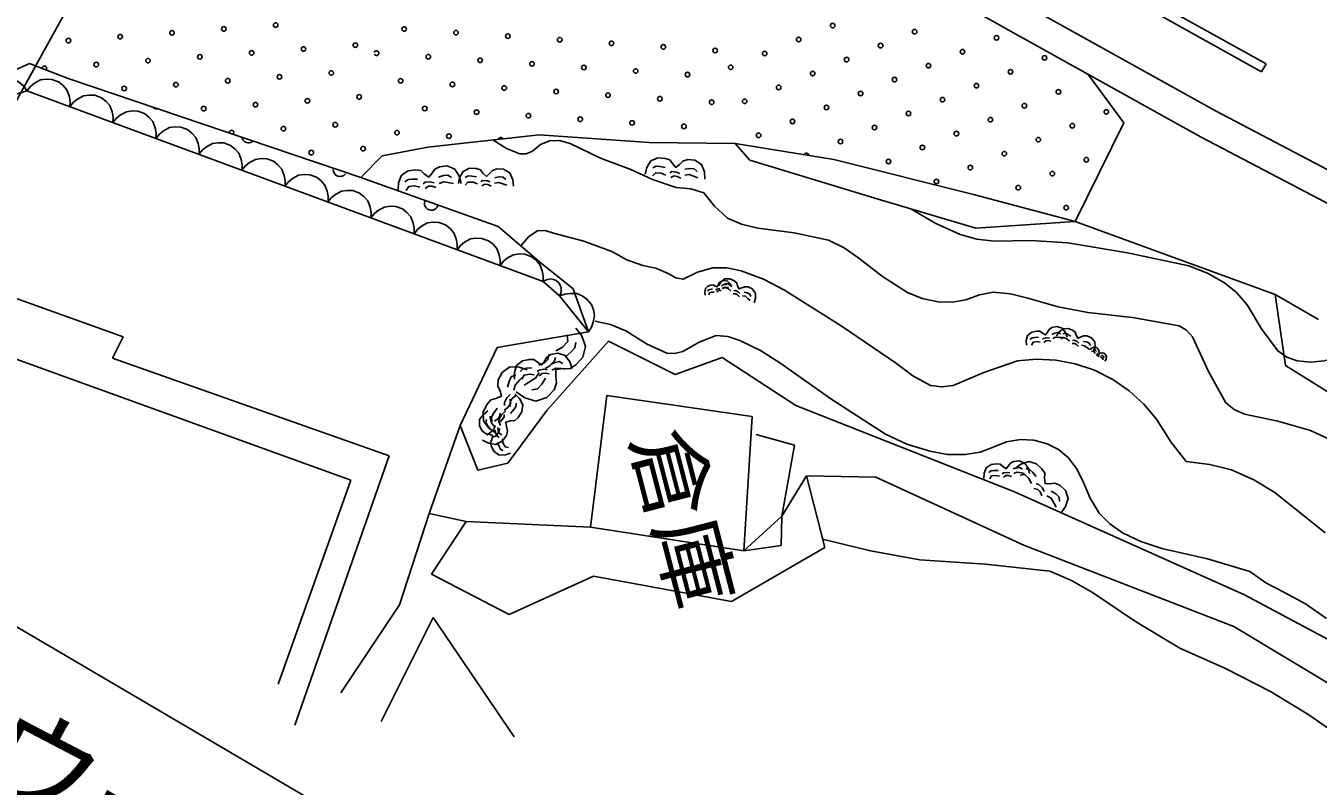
# Model space of a CAD drawing. Units: millimetres, scale not verified. Extents: x 40000 to 680000, y 20000 to 380000.
# Drawn here: x 84737 to 112877, y 242815 to 259380 of the extents above; entities that cross this region are included whole.
import ezdxf
from ezdxf.enums import TextEntityAlignment as Align

# ---------------------------------------------------------------- set-up
doc = ezdxf.new("R2010")
doc.units = ezdxf.units.MM
doc.header["$LTSCALE"] = 1000
doc.linetypes.add('CHAIN', pattern=[18.5, 12, -1.5, 3.5, -1.5])
doc.layers.add('1_7', color=7, linetype='Continuous')
doc.layers.add('M-BGD', color=7, linetype='Continuous', lineweight=25)
doc.layers.add('M-BMK', color=2, linetype='CHAIN', lineweight=13)
doc.styles.add('ＭＳ ゴシック', font='')
doc.styles.get('ＭＳ ゴシック').set_extended_font_data('MS Gothic')

# ---------------------------------------------------------------- blocks, each defined once
blk = doc.blocks.new('BUHIN233')
at = {"color": 7, "linetype": 'Continuous', "lineweight": 25}
blk.add_lwpolyline([(40, 498), (-77, 470), (-179, 418), (-296, 330), (-365, 225), (-412, 111), (-424, -43), (-396, -163), (-346, -278), (-244, -383), (-152, -449), (-40, -498)], dxfattribs=at)
blk = doc.blocks.new('BUHIN234')
at = {"color": 7, "linetype": 'Continuous', "lineweight": 25}
blk.add_lwpolyline([(-271, 417), (-346, 324), (-395, 221), (-434, 80), (-425, -44), (-392, -163), (-309, -292), (-214, -370), (-104, -429), (41, -451), (153, -446), (271, -417)], dxfattribs=at)

msp = doc.modelspace()

# ---------------------------------------------------------------- linework, layer by layer
at = {"layer": 'M-BGD'}
for p, q in [((91333, 270028), (77581, 245212)), ((111743, 258555), (102339, 263793)), ((111646, 258380), (102226, 263627)), ((101201, 262081), (106008, 259355)), ((106329, 259921), (110640, 257527)), ((61887, 259591), (94895, 240202)), ((105984, 259369), (110331, 256956)), ((84820, 258558), (82666, 257611)), ((84820, 258558), (85661, 258233)), ((108645, 257264), (107871, 258321)), ((111743, 258555), (111646, 258380)), ((92031, 256076), (85661, 258233)), ((82861, 257375), (84761, 257966)), ((84761, 257966), (95999, 253811)), ((110640, 257527), (114717, 255384)), ((107589, 255114), (108645, 257264)), ((95915, 257006), (93491, 256740)), ((98309, 256840), (95915, 257006)), ((110331, 256956), (114482, 254773)), ((93491, 256740), (92493, 256546)), ((100180, 256816), (98309, 256840)), ((100500, 256455), (100180, 256816)), ((100180, 256816), (102330, 256469)), ((92493, 256546), (92031, 256076)), ((103298, 255601), (100500, 256455)), ((105371, 255703), (102330, 256469)), ((92031, 256076), (95022, 255010)), ((105425, 254970), (103298, 255601)), ((107589, 255114), (105371, 255703)), ((95022, 255010), (95922, 254237)), ((107589, 255114), (105425, 254970)), ((111939, 253528), (107589, 255114)), ((96657, 253652), (95922, 254237)), ((86855, 252607), (83802, 253701)), ((95999, 253811), (96360, 253495)), ((96989, 252712), (96657, 253652)), ((96360, 253495), (96989, 252712)), ((112885, 252979), (111939, 253528)), ((112169, 251980), (111939, 253528)), ((96989, 252712), (95003, 252373)), ((86625, 252142), (86855, 252607)), ((96079, 251003), (97427, 252512)), ((97427, 252512), (98879, 251784)), ((83920, 252333), (91814, 249480)), ((92645, 250015), (86625, 252142)), ((95003, 252373), (94197, 250676)), ((98879, 251784), (99899, 252155)), ((99899, 252155), (101501, 251108)), ((114305, 250638), (112169, 251980)), ((97034, 248456), (97385, 251327)), ((97385, 251327), (100554, 250870)), ((95229, 249854), (96079, 251003)), ((101501, 251108), (106266, 249229)), ((100554, 250870), (100370, 247939)), ((93522, 248754), (94197, 250676)), ((94197, 250676), (94576, 249700)), ((101477, 250244), (100641, 250476)), ((101198, 248696), (101477, 250244)), ((92645, 250015), (90593, 244144)), ((94576, 249700), (95229, 249854)), ((91814, 249480), (90233, 245036)), ((101735, 249577), (101198, 248696)), ((103243, 249546), (101735, 249577)), ((101735, 249577), (102132, 248014)), ((106481, 248056), (103243, 249546)), ((106266, 249229), (111276, 246982)), ((92872, 246765), (93522, 248754)), ((93522, 248754), (94323, 248578)), ((94323, 248578), (93570, 247432)), ((97034, 248456), (94323, 248578)), ((101198, 248696), (100370, 247939)), ((101183, 248060), (101198, 248696)), ((97034, 248456), (100370, 247939)), ((100099, 246835), (102132, 248014)), ((101183, 248060), (100370, 247939)), ((106481, 248056), (111038, 246294)), ((93570, 247432), (95262, 246555)), ((95262, 246555), (97098, 247389)), ((97098, 247389), (100099, 246835)), ((115898, 244509), (111276, 246982)), ((91599, 244850), (92872, 246765)), ((92472, 244221), (93606, 246488)), ((93606, 246488), (95373, 243890)), ((111038, 246294), (114316, 244317))]:
    msp.add_line(p, q, dxfattribs=at)
for points in [[(94905, 256895), (95200, 256708), (95491, 256592), (95634, 256590), (95773, 256651), (95947, 256794), (96138, 256874), (96354, 256879), (96593, 256818), (97251, 256499), (97907, 256248), (98379, 256029), (98895, 255861), (99216, 255830), (99501, 255743), (99732, 255450), (100012, 255192), (100323, 255058), (100674, 254975), (101469, 254869), (102214, 254708), (102557, 254541), (102878, 254317), (103388, 253917), (103932, 253570), (104253, 253441), (104606, 253367), (104912, 253359), (105208, 253412), (105501, 253523), (105803, 253575), (106175, 253541), (106555, 253444), (107212, 253257), (107859, 253134), (108836, 253023), (109853, 252843), (110013, 252753), (110140, 252608), (110487, 251851), (110867, 251167), (111050, 251018), (111270, 250917), (112002, 250770), (112709, 250566), (113102, 250382)], [(98224, 256148), (98259, 256293), (98349, 256436), (98502, 256502), (98655, 256490), (98757, 256458), (98816, 256378), (98894, 256297), (98971, 256359), (99046, 256432), (99150, 256466), (99306, 256453), (99452, 256359), (99514, 256197), (99524, 256043)], [(92843, 255803), (92851, 255960), (92917, 256126), (93063, 256224), (93224, 256241), (93336, 256228), (93413, 256156), (93510, 256086), (93578, 256166), (93641, 256256), (93743, 256311), (93908, 256328), (94077, 256259), (94173, 256102), (94213, 255944)], [(94006, 256078), (93928, 256129), (93828, 256119), (93721, 256084)], [(94156, 255942), (94183, 256076), (94261, 256210), (94399, 256276), (94540, 256269), (94635, 256244), (94691, 256172), (94766, 256100), (94835, 256160), (94901, 256229), (94996, 256263), (95139, 256257), (95277, 256175), (95339, 256028), (95353, 255887)], [(94553, 256089), (94445, 256106), (94371, 256109), (94306, 256073)], [(95192, 256029), (95131, 256083), (95045, 256087), (94948, 256071)], [(98674, 256125), (98573, 256169), (98453, 256179), (98385, 256109)], [(98661, 256293), (98545, 256315), (98464, 256322), (98392, 256285)], [(98981, 256162), (98905, 256194), (98805, 256203), (98757, 256180)], [(99002, 256059), (98921, 256101), (98853, 256110), (98778, 256077)], [(99373, 256071), (99300, 256100), (99179, 256143), (99083, 256128)], [(99354, 256204), (99291, 256264), (99196, 256272), (99090, 256258)], [(93269, 256037), (93144, 256038), (93059, 256030), (92991, 255978)], [(93314, 255865), (93201, 255892), (93074, 255879), (93017, 255793)], [(93626, 255963), (93541, 255982), (93435, 255971), (93390, 255939)], [(93668, 255860), (93575, 255889), (93503, 255885), (93432, 255836)], [(94051, 255944), (93969, 255960), (93836, 255981), (93739, 255947)], [(94570, 255935), (94475, 255972), (94364, 255977), (94304, 255911)], [(94851, 255979), (94780, 256006), (94687, 256011), (94644, 255988)], [(94873, 255885), (94797, 255921), (94734, 255927), (94667, 255894)], [(95213, 255908), (95146, 255932), (95033, 255968), (94945, 255951)], [(104010, 255390), (104537, 255080), (105079, 254832), (105445, 254732), (105825, 254692), (106626, 254702), (107429, 254652), (108724, 254436), (110062, 254151), (110468, 253992), (110836, 253784), (111100, 253571), (111332, 253304), (111642, 252777), (111996, 252298), (112196, 252162), (112423, 252081), (112711, 252052), (113006, 252083), (113378, 252178), (113755, 252306)], [(95512, 254590), (95688, 254788), (95878, 254914), (96047, 254922), (96230, 254866), (96890, 254688), (97499, 254461), (97823, 254283), (98173, 254160), (98453, 254103), (98727, 253982), (98890, 253888), (99050, 253860), (99362, 254012), (99696, 254105), (100004, 254105), (100315, 254043), (100796, 253860), (101256, 253619), (102490, 252846), (103694, 252020), (104051, 251757), (104436, 251547), (104682, 251514), (104927, 251541), (105599, 251831), (106329, 252079), (106745, 252120), (107165, 252099), (107589, 252018), (108007, 251877), (108405, 251675), (108764, 251427), (109082, 251141), (109359, 250809), (109666, 250314), (110003, 249886), (110516, 249825), (110992, 249709), (111473, 249490), (111936, 249212), (113029, 248336)], [(96360, 253495), (96383, 253548), (96392, 253602), (96392, 253673), (96371, 253729), (96341, 253780), (96285, 253829), (96230, 253852), (96172, 253866), (96102, 253857), (96050, 253840), (95999, 253811)], [(99532, 253510), (99521, 253578), (99533, 253655), (99587, 253711), (99654, 253733), (99703, 253738), (99743, 253714), (99791, 253693), (99813, 253734), (99831, 253778), (99870, 253811), (99939, 253833), (100018, 253820), (100073, 253762), (100105, 253697)], [(99816, 253716), (99871, 253798), (99961, 253865), (100071, 253869), (100162, 253826), (100218, 253782), (100235, 253719), (100264, 253650), (100327, 253670), (100390, 253697), (100463, 253693), (100556, 253649), (100624, 253556), (100624, 253441), (100594, 253343)], [(96989, 252712), (97055, 252813), (97094, 252921), (97119, 253067), (97096, 253191), (97052, 253306), (96955, 253428), (96851, 253496), (96735, 253545), (96588, 253552), (96475, 253536), (96360, 253495)], [(99692, 253650), (99639, 253639), (99603, 253627), (99579, 253599)], [(99728, 253581), (99677, 253581), (99624, 253564), (99607, 253522)], [(99852, 253651), (99814, 253652), (99769, 253637), (99753, 253619)], [(99879, 253611), (99837, 253615), (99806, 253606), (99781, 253579)], [(100004, 253736), (99966, 253750), (99924, 253737), (99882, 253712)], [(100035, 253683), (99999, 253682), (99940, 253678), (99902, 253655)], [(100088, 253596), (100036, 253647), (99964, 253681), (99905, 253654)], [(100120, 253702), (100053, 253744), (100005, 253767), (99952, 253761)], [(100275, 253477), (100235, 253523), (100195, 253544), (100141, 253541)], [(100286, 253546), (100247, 253584), (100187, 253613), (100152, 253610)], [(100527, 253483), (100502, 253536), (100445, 253563), (100377, 253579)], [(100507, 253397), (100469, 253432), (100404, 253487), (100341, 253500)], [(96712, 252794), (96845, 252624), (96927, 252392), (96865, 252158), (96713, 251994), (96585, 251906), (96440, 251911), (96276, 251895), (96278, 251750), (96293, 251600), (96238, 251450), (96083, 251283), (95844, 251200), (95602, 251276), (95416, 251404)], [(97134, 252945), (97470, 252873), (97802, 252738), (98254, 252455), (98693, 252250), (98870, 252239), (99045, 252288), (99400, 252490), (99771, 252633), (100024, 252609), (100286, 252521), (100732, 252309), (101154, 252041), (102286, 251237), (103455, 250481), (103922, 250269), (104421, 250110), (104808, 250044), (105193, 250040), (105518, 250095), (105825, 250208), (106094, 250315), (106396, 250366), (106687, 250352), (106977, 250274), (107222, 250148), (107438, 249966), (107628, 249717), (107769, 249431), (107911, 249087), (108111, 248765), (108337, 248533), (108613, 248338), (109018, 248142), (109474, 247991), (110464, 247765), (111392, 247491), (111738, 247244), (112126, 247043), (112601, 246785), (113055, 246470)], [(106523, 252421), (106518, 252524), (106551, 252636), (106640, 252709), (106744, 252730), (106818, 252728), (106873, 252686), (106940, 252647), (106980, 252703), (107016, 252765), (107078, 252807), (107185, 252829), (107300, 252794), (107372, 252698), (107408, 252597)], [(107264, 252672), (107210, 252700), (107146, 252687), (107078, 252658)], [(107179, 252621), (107232, 252706), (107321, 252779), (107433, 252789), (107529, 252748), (107588, 252706), (107608, 252642), (107641, 252572), (107704, 252596), (107768, 252627), (107842, 252626), (107940, 252585), (108013, 252493), (108019, 252376), (107992, 252274)], [(96279, 252301), (96420, 252377), (96540, 252506), (96522, 252646)], [(96482, 252164), (96612, 252276), (96693, 252363), (96716, 252478)], [(106786, 252600), (106705, 252593), (106650, 252582), (106609, 252544)], [(106826, 252491), (106751, 252501), (106669, 252485), (106637, 252425)], [(107024, 252573), (106967, 252581), (106899, 252567), (106871, 252543)], [(107057, 252509), (106995, 252522), (106948, 252515), (106905, 252479)], [(107302, 252587), (107248, 252593), (107159, 252598), (107098, 252570)], [(107463, 252509), (107407, 252559), (107332, 252591), (107274, 252561)], [(107491, 252620), (107421, 252659), (107370, 252681), (107316, 252673)], [(107660, 252396), (107617, 252441), (107575, 252461), (107520, 252456)], [(107668, 252467), (107627, 252504), (107564, 252531), (107528, 252527)], [(107901, 252325), (107860, 252359), (107792, 252412), (107727, 252423)], [(107917, 252414), (107889, 252467), (107830, 252492), (107759, 252505)], [(95378, 251680), (95374, 251825), (95422, 251983), (95549, 252085), (95696, 252112), (95800, 252109), (95876, 252049), (95971, 251992), (96028, 252071), (96079, 252158), (96169, 252217), (96319, 252245), (96481, 252195), (96581, 252058), (96630, 251915)], [(95907, 251986), (96029, 252041), (96101, 252110), (96130, 252226)], [(96044, 251917), (96149, 251974), (96249, 252082), (96267, 252157)], [(107909, 252322), (107942, 252355), (107990, 252377), (108042, 252369), (108080, 252340), (108102, 252314), (108104, 252283), (108111, 252248), (108142, 252252), (108174, 252258), (108207, 252250), (108246, 252220), (108269, 252170), (108258, 252117), (108234, 252074)], [(108024, 252240), (108004, 252269), (107974, 252292), (107944, 252285)], [(108049, 252287), (108022, 252312), (108001, 252328), (107976, 252330)], [(108099, 252167), (108085, 252192), (108068, 252206), (108043, 252210)], [(108111, 252198), (108096, 252219), (108071, 252238), (108055, 252241)], [(108199, 252107), (108185, 252127), (108160, 252159), (108132, 252171)], [(108217, 252146), (108210, 252172), (108187, 252190), (108156, 252205)], [(94962, 250512), (94819, 250614), (94702, 250776), (94698, 250973), (94779, 251134), (94859, 251232), (94972, 251261), (95097, 251311), (95062, 251423), (95016, 251537), (95025, 251666), (95108, 251831), (95276, 251950), (95481, 251946), (95655, 251888)], [(95753, 251929), (95638, 251920), (95560, 251905), (95501, 251852)], [(96088, 251888), (96008, 251899), (95911, 251881), (95872, 251847)], [(96429, 252023), (96353, 252064), (96262, 252047), (96166, 252006)], [(96480, 251903), (96404, 251911), (96279, 251920), (96193, 251881)], [(95403, 251774), (95308, 251731), (95258, 251631), (95226, 251509)], [(95556, 251735), (95492, 251668), (95392, 251555), (95366, 251443)], [(95808, 251774), (95701, 251789), (95585, 251768), (95539, 251685)], [(95586, 251551), (95685, 251608), (95843, 251708), (95912, 251831)], [(95754, 251453), (95881, 251471), (95975, 251571), (96054, 251705)], [(96134, 251796), (96046, 251815), (95980, 251806), (95918, 251756)], [(95382, 251360), (95483, 251264), (95557, 251123), (95538, 250968), (95456, 250849), (95382, 250781), (95289, 250771), (95186, 250746), (95200, 250653), (95224, 250558), (95202, 250458), (95118, 250337), (94973, 250262), (94812, 250288), (94681, 250353)], [(95283, 251347), (95214, 251278), (95160, 251171), (95163, 251109)], [(95405, 251324), (95322, 251253), (95282, 251183), (95286, 251086)], [(94998, 251054), (94922, 250937), (94878, 250851), (94887, 250757)], [(95150, 251006), (95234, 251067), (95299, 251160), (95274, 251248)], [(95293, 250937), (95366, 251020), (95409, 251083), (95413, 251159)], [(95292, 250070), (95180, 250031), (95045, 250029), (94934, 250103), (94876, 250211), (94853, 250293), (94881, 250368), (94902, 250456), (94826, 250481), (94745, 250499), (94677, 250555), (94618, 250665), (94618, 250804), (94700, 250916), (94799, 250990)], [(94765, 250806), (94751, 250736), (94787, 250670), (94843, 250605)], [(94846, 250876), (94858, 250814), (94882, 250714), (94934, 250656)], [(94941, 250770), (95015, 250816), (95054, 250867), (95062, 250944)], [(95187, 250994), (95094, 250903), (95030, 250775), (95076, 250670)], [(95035, 250738), (95097, 250785), (95152, 250863), (95156, 250912)], [(94776, 250462), (94834, 250508), (94926, 250586), (94959, 250672)], [(94893, 250415), (94972, 250438), (95023, 250511), (95061, 250604)], [(94955, 250573), (94966, 250508), (95004, 250437), (95040, 250414)], [(95015, 250632), (95022, 250559), (95045, 250509), (95100, 250473)], [(95006, 250301), (95041, 250213), (95072, 250156), (95127, 250124)], [(95113, 250382), (95127, 250295), (95173, 250210), (95249, 250195)], [(105599, 249520), (105604, 249633), (105651, 249754), (105757, 249826), (105873, 249838), (105955, 249830), (106011, 249778), (106081, 249728), (106130, 249786), (106176, 249851), (106249, 249892), (106369, 249905), (106492, 249855), (106562, 249742), (106592, 249628)], [(106279, 249734), (106405, 249830), (106576, 249887), (106746, 249839), (106863, 249726), (106926, 249631), (106921, 249526), (106930, 249406), (107036, 249405), (107146, 249414), (107255, 249372), (107375, 249257), (107432, 249081), (107374, 248906), (107278, 248772)], [(105907, 249691), (105816, 249691), (105754, 249685), (105706, 249647)], [(106166, 249639), (106105, 249652), (106028, 249644), (105995, 249620)], [(106441, 249724), (106384, 249761), (106312, 249753), (106235, 249727)], [(106474, 249627), (106415, 249638), (106318, 249653), (106248, 249628)], [(106633, 249412), (106580, 249517), (106488, 249606), (106385, 249594)], [(106736, 249559), (106656, 249656), (106594, 249716), (106510, 249734)], [(105941, 249567), (105858, 249585), (105766, 249575), (105725, 249513)], [(106197, 249564), (106129, 249585), (106077, 249582), (106026, 249546)], [(106911, 249236), (106871, 249314), (106793, 249388), (106739, 249402)], [(106859, 249137), (106821, 249227), (106771, 249280), (106687, 249303)], [(107173, 248897), (107132, 248970), (107061, 249087), (106972, 249139)], [(107246, 249019), (107235, 249112), (107163, 249182), (107066, 249241)], [(102086, 248197), (103132, 247944), (104203, 247749), (105633, 247653), (107035, 247498), (107503, 247299), (107965, 247036), (108902, 246401), (109863, 245822), (110860, 245377), (111838, 244875), (112677, 244368), (113490, 243806), (113546, 243765), (113610, 243718)]]:
    msp.add_lwpolyline(points, dxfattribs=at)
for centre in [(90177, 259396), (86792, 259143), (87920, 259227), (89048, 259312), (92976, 259310), (94104, 259232), (95233, 259155), (102305, 259385), (104089, 259252), (105873, 259119), (85664, 259058), (90783, 258875), (91911, 258959), (96362, 259077), (97490, 258999), (98619, 258921), (99748, 258843), (101565, 259082), (103349, 258949), (87398, 258621), (88527, 258705), (89655, 258790), (93501, 258707), (94630, 258629), (95758, 258551), (100825, 258778), (102609, 258645), (105133, 258816), (106917, 258683), (86270, 258536), (91389, 258353), (96887, 258473), (98016, 258396), (99145, 258318), (100085, 258475), (101869, 258342), (104393, 258512), (106177, 258379), (86877, 258014), (88005, 258099), (89133, 258184), (90261, 258268), (92898, 258182), (94026, 258104), (95155, 258026), (101129, 258038), (103653, 258209), (105437, 258076), (90868, 257746), (91996, 257831), (96284, 257948), (97413, 257870), (98541, 257792), (99670, 257715), (100389, 257735), (102913, 257905), (104696, 257772), (107221, 257943), (88611, 257577), (89739, 257662), (93423, 257578), (94552, 257500), (102172, 257602), (103956, 257469), (106480, 257639), (108264, 257506), (91474, 257225), (95681, 257423), (96809, 257345), (97938, 257267), (99067, 257189), (101432, 257298), (103216, 257165), (105740, 257336), (107524, 257203), (90346, 257140), (92820, 257053), (93949, 256975), (100692, 256994), (105000, 257032), (106784, 256899), (90952, 256618), (92080, 256703), (102476, 256861), (104260, 256728), (106044, 256595), (103520, 256425), (107828, 256462), (105304, 256292), (107088, 256159), (104564, 255988), (106347, 255855), (107391, 255419)]:
    msp.add_circle(centre, 49.8, dxfattribs=at)
for centre, radius, start, end in [((92372, 258785), 49.8, 203.0846, 165.4777), ((85142, 258452), 49.8, 319.1454, 178.5168), ((87598, 257717), 149, 233.8483, 268.162), ((89218, 257055), 49.8, 310.6755, 191.9206), ((89587, 256981), 149, 200.3309, 301.6794), ((95077, 256897), 49.8, 25.8489, 166.6322), ((101736, 256558), 49.8, 359.019, 162.6283), ((91577, 256245), 149, 179.1824, 322.828), ((93567, 255510), 149, 160.4428, 341.5675)]:
    msp.add_arc(centre, radius, start, end, dxfattribs=at)
at = {"layer": 'M-BMK'}
msp.add_arc((165813, 360934), 110016, 239.56953, 287.21844, dxfattribs=at)

# ---------------------------------------------------------------- block references
at = {"layer": 'M-BGD', "rotation": 254.33752}
for name, p in [('BUHIN234', (84286, 257819)), ('BUHIN233', (85229, 257793)), ('BUHIN233', (86166, 257447)), ('BUHIN233', (87102, 257101)), ('BUHIN233', (88039, 256754)), ('BUHIN233', (88975, 256408)), ('BUHIN233', (89912, 256062)), ('BUHIN233', (90848, 255716)), ('BUHIN233', (91785, 255369)), ('BUHIN233', (92721, 255023)), ('BUHIN233', (93658, 254677)), ('BUHIN233', (94595, 254330)), ('BUHIN233', (95531, 253984))]:
    msp.add_blockref(name, p, dxfattribs=at)

# ---------------------------------------------------------------- texts
at = {"layer": '1_7', "style": 'ＭＳ ゴシック'}
msp.add_text('ヒュウーム管', height=1833, rotation=332.4, dxfattribs=at).set_placement((78879, 244882), align=Align.BOTTOM_LEFT)
at = {"layer": 'M-BGD', "style": 'ＭＳ ゴシック', "width": 1.1}
msp.add_text('倉庫', height=1320, rotation=284.5, dxfattribs=at).set_placement((97531, 250315), align=Align.BOTTOM_LEFT)

doc.saveas('drawing.dxf')
